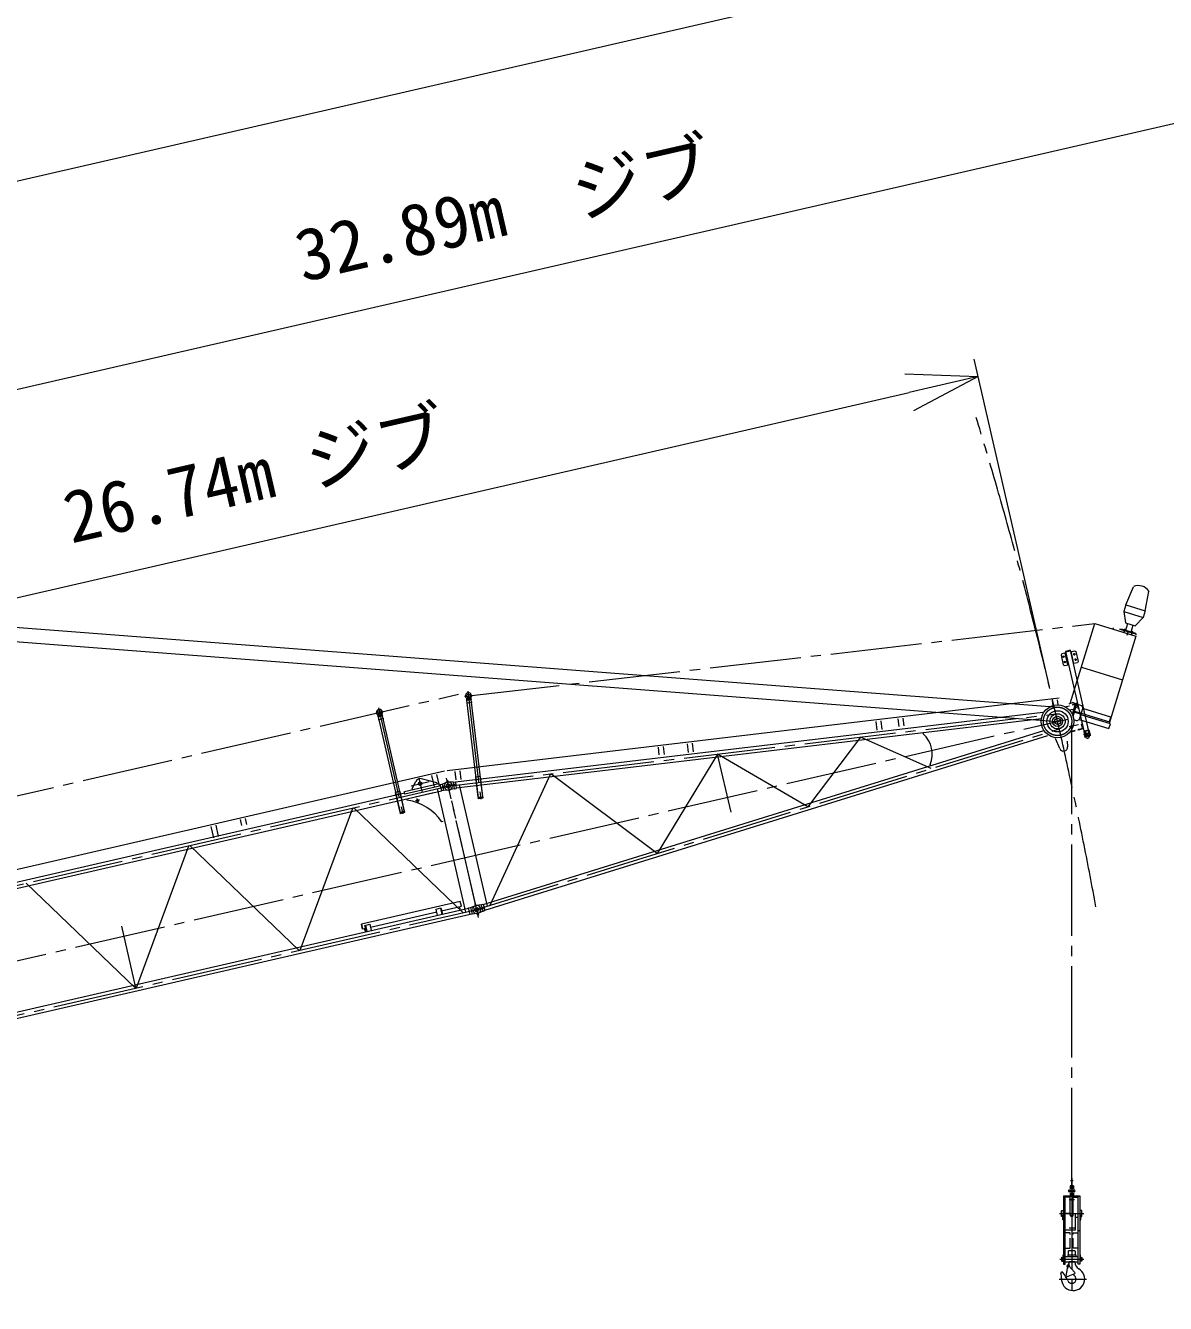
# Model space of a CAD drawing. Units: millimetres, scale not verified. Extents: x -30277 to 30315, y -43443 to 47718.
# Drawn here: x -7846 to 3399, y 17055 to 29659 of the extents above; entities that cross this region are included whole.
import ezdxf
from ezdxf.enums import TextEntityAlignment as Align

# ---------------------------------------------------------------- set-up
doc = ezdxf.new("R2010")
doc.units = ezdxf.units.MM
doc.header["$LTSCALE"] = 100
doc.linetypes.add('CHAIN2', pattern=[12, 9, -1, 1, -1])
for name, color, linetype, lineweight in [('0-1_10 常用実線', 3, 'Continuous', 18), ('0-3_12 常用一点鎖線', 3, 'CHAIN2', 18), ('0-5_05 寸法', 7, 'Continuous', 18)]:
    doc.layers.add(name, color=color, linetype=linetype, lineweight=lineweight)
doc.styles.add('ＭＳ ゴシック', font='')
doc.styles.get('ＭＳ ゴシック').set_extended_font_data('MS Gothic')

msp = doc.modelspace()

# ---------------------------------------------------------------- linework, layer by layer
at = {"layer": '0-1_10 常用実線'}
for p, q in [((-24539.5, 24993), (2345.6, 22936)), ((-24550.1, 24854.4), (2335.3, 22796.3)), ((3007.4, 23944.2), (3084.2, 24124.7)), ((3198.6, 23885.7), (3236.2, 24078.1)), ((3007.4, 23944.2), (2987.5, 23879.2)), ((2987.5, 23879.2), (3178.7, 23820.6)), ((3007.4, 23944.3), (3198.6, 23885.7)), ((3178.7, 23820.6), (3101.3, 23738.7)), ((3198.6, 23885.7), (3178.7, 23820.6)), ((2460.8, 22972.9), (2702.5, 23761)), ((2702.5, 23761), (3106.7, 23637)), ((2846.3, 23718.4), (2846.3, 23712.4)), ((2884.8, 23718.4), (2884.8, 23712.4)), ((2959.5, 23702.7), (2961.8, 23710.3)), ((2959.5, 23702.7), (3102.9, 23658.7)), ((2961.8, 23710.3), (3105.2, 23666.3)), ((3006.8, 23696.5), (3026.7, 23761.5)), ((3060.3, 23680.1), (3080.2, 23745.1)), ((3106.7, 23637), (2842.8, 22776.6)), ((3102.9, 23658.7), (3105.2, 23666.3)), ((3110.7, 23650), (3112.5, 23655.7)), ((2376.6, 23462.7), (2369.1, 23450.7)), ((2369.1, 23450.7), (2391.6, 23353.2)), ((2415.6, 23471.6), (2376.6, 23462.7)), ((2436.7, 23353.3), (2409.8, 23470.3)), ((2461.1, 23497), (2412.4, 23485.8)), ((2412.4, 23485.8), (2592.7, 22701.7)), ((2413.4, 23481.4), (2462.1, 23492.6)), ((2641.4, 22712.9), (2461.1, 23497)), ((2464.4, 23482.8), (2503.3, 23491.8)), ((2497.1, 23367.2), (2470.2, 23484.2)), ((2503.3, 23491.8), (2515.3, 23484.3)), ((2515.3, 23484.3), (2537.7, 23386.8)), ((2391.6, 23353.2), (2403.5, 23345.7)), ((2403.5, 23345.7), (2442.5, 23354.7)), ((2530.2, 23374.9), (2491.3, 23365.9)), ((2537.7, 23386.8), (2530.2, 23374.9)), ((2570.5, 23330.8), (2974.8, 23206.8)), ((2349.9, 23024.3), (-3687.6, 22306.8)), ((-3454.2, 23020.5), (-3492, 23016)), ((-3491.6, 23012), (-3492, 23016)), ((-3376.6, 22042.8), (-3490.9, 23006)), ((-3488, 23016.4), (-3487.4, 23027.6)), ((-3458.2, 23020), (-3461.4, 23030.7)), ((-3454.2, 23020.5), (-3453.7, 23016.5)), ((-3453, 23010.5), (-3338.7, 22047.3)), ((2291.2, 22951.9), (2285.2, 23002.9)), ((2340.9, 22957.8), (2334.8, 23008.8)), ((2404.6, 22939.6), (2453.6, 22950.9)), ((2449.3, 22967.8), (2480.7, 22981.8)), ((2511.3, 22972.4), (2479.4, 22868.5)), ((2518.9, 22970.1), (2480.7, 22981.8)), ((2529.9, 22974.6), (2481.2, 22963.4)), ((2481.2, 22963.4), (2481.5, 22961.9)), ((2484.4, 22857.5), (2518.9, 22970.1)), ((2486.9, 22958.6), (2519.1, 22966)), ((2488.9, 22845), (2526.6, 22967.7)), ((2526.9, 22961.1), (2534.3, 22928.9)), ((-4329.7, 22859.6), (-4366.8, 22851)), ((-4365.9, 22847.1), (-4366.8, 22851)), ((-4147.2, 21895.9), (-4364.6, 22841.3)), ((-4362.9, 22851.9), (-4363.5, 22863.1)), ((-4333.6, 22858.6), (-4338, 22868.9)), ((-4329.7, 22859.6), (-4328.8, 22855.7)), ((-4327.5, 22849.8), (-4110.1, 21904.5)), ((2190.9, 22884.8), (-3604.1, 22197.3)), ((2175.5, 22822.1), (-3596.9, 22137.2)), ((770.8, 22746.1), (761.8, 22821.9)), ((820.5, 22752), (811.5, 22827.8)), ((2506.3, 22917.9), (2453.7, 22905.8)), ((2524.6, 22801), (2549.6, 22814.2)), ((2541.1, 22925.9), (2539.7, 22925.5)), ((2584.7, 22928.9), (2549.6, 22814.2)), ((2549.6, 22814.2), (2841.2, 22724.8)), ((2855.8, 22772.6), (2564.2, 22862)), ((-3332.2, 20991.3), (2199.8, 22707.8)), ((556, 22711), (545.9, 22796.2)), ((605.6, 22716.9), (595.5, 22802.1)), ((2542.2, 22761.9), (2450.3, 22740.8)), ((2461.5, 22692.1), (2510.2, 22703.3)), ((2466, 22699.3), (2509.2, 22709.2)), ((2510.2, 22703.3), (2467.3, 22693.4)), ((2524.6, 22801), (2495.8, 22809.8)), ((2539.4, 22710), (2539.1, 22711.5)), ((2588.2, 22721.2), (2539.4, 22710)), ((2542.5, 22716.9), (2574.6, 22724.3)), ((2579.5, 22732.1), (2572.1, 22764.2)), ((2577, 22769.9), (2575.5, 22769.6)), ((2575.5, 22769.6), (2577, 22769.9)), ((2577, 22769.9), (2588.2, 22721.2)), ((2595.6, 22702.4), (2592.7, 22701.7)), ((2595.6, 22702.4), (2644.3, 22713.6)), ((2595.9, 22700.9), (2595.6, 22702.4)), ((2596.9, 22696.6), (2625.2, 22703.1)), ((2608.1, 22647.8), (2596.9, 22696.6)), ((2633.5, 22705), (2601.3, 22697.6)), ((2648.7, 22667.9), (2641.3, 22700.1)), ((2641.3, 22700.1), (2651, 22657.7)), ((2644.3, 22713.6), (2655.5, 22664.9)), ((2841.2, 22724.8), (2855.8, 22772.6)), ((-3314.3, 20933.6), (2239.6, 22656.8)), ((-1305, 22490.2), (-1315.1, 22575.1)), ((-1255.3, 22496.1), (-1265.4, 22581)), ((1006.4, 22683.4), (1008.7, 22673.6)), ((2356.1, 22527.8), (2314.9, 22628.6)), ((2429.4, 22602.6), (2433.1, 22545.5)), ((2653.3, 22674.6), (2647.4, 22673.3)), ((2655.5, 22664.9), (2654.1, 22664.5)), ((-1593.8, 22465.2), (-1602.8, 22541)), ((-1544.1, 22471), (-1553.1, 22546.9)), ((-886.2, 21900.1), (-1018.1, 22473.7)), ((-3546.9, 22224.2), (-3556.9, 22308.7)), ((1078.4, 22370.3), (1080.7, 22360.6)), ((-3713.5, 22303.5), (-10428.3, 20759.6)), ((-4033.3, 22132.5), (-3996.9, 22204.4)), ((-3789.6, 22188.5), (-3938.9, 22230.1)), ((-3811.5, 22149.6), (-3837.1, 22261.1)), ((-3789.6, 22188.5), (-3787.4, 22178.8)), ((-3762.8, 22160.8), (-3788.4, 22272.3)), ((-3736, 22178.3), (-3689, 22195.9)), ((-3624.3, 22197.7), (-3674.4, 22198.4)), ((-3624.3, 22197.7), (-3604.4, 22200)), ((-3615.6, 22132.3), (-3623.4, 22197.8)), ((-3596.5, 22218.3), (-3606.6, 22302.8)), ((-3604.4, 22200), (-3596.6, 22134.5)), ((-3357.7, 22251.5), (-3405.9, 22245.7)), ((-3405.9, 22245.7), (-3382.4, 22047.1)), ((-3334.1, 22052.9), (-3357.7, 22251.5)), ((-2668.1, 22277.9), (-3265.6, 20980.3)), ((-1613.4, 21493), (-2664.2, 22278.4)), ((-10333.2, 20658.5), (-4105.7, 22090.4)), ((-10319.6, 20599.6), (-3741.3, 22112.1)), ((-4150.9, 22105.4), (-4198.3, 22094.5)), ((-4198.3, 22094.5), (-4153.5, 21899.6)), ((-4106.1, 21910.5), (-4150.9, 22105.4)), ((-4084.4, 22033.3), (-3821.2, 22093.8)), ((-4033.3, 22132.5), (-4031, 22122.7)), ((-3502.1, 20915.6), (-3782.2, 22133.8)), ((-3764.6, 22168.9), (-3754.9, 22171.1)), ((-3755.5, 22173.8), (-3736, 22178.3)), ((-3740.7, 22109.5), (-3755.5, 22173.8)), ((-3736, 22178.3), (-3721.2, 22113.9)), ((-3616.5, 22132.1), (-3665, 22119.7)), ((-3616.5, 22132.1), (-3596.6, 22134.5)), ((-3289.5, 20972.9), (-3565.1, 22171.5)), ((-5135, 20540.1), (-4617.4, 21941.7)), ((-4606.7, 21944.2), (-3528.4, 20909.5)), ((-4081, 22018.7), (-4084.4, 22033.3)), ((-3382.4, 22047.1), (-3334.1, 22052.9)), ((-3338.7, 22047.3), (-3376.6, 22042.8)), ((-5710.7, 21769.2), (-5724, 21827.3)), ((-5662, 21780.4), (-5675.3, 21838.5)), ((-4153.5, 21899.6), (-4106.1, 21910.5)), ((-4110.1, 21904.5), (-4147.2, 21895.9)), ((-3724.8, 21808.1), (-3739.4, 21804.8)), ((-5989.9, 21648.7), (-6015.5, 21760.2)), ((-5941.2, 21659.9), (-5966.8, 21771.4)), ((-6751.8, 20168.4), (-6234.2, 21570)), ((-6223.5, 21572.5), (-5145.7, 20537.7)), ((-7840.3, 21200.7), (-6762.5, 20165.9)), ((-10053.1, 19440.3), (-3474.8, 20952.9)), ((-3557.1, 21020.9), (-4531.7, 20796.8)), ((-3781.7, 20882.3), (-3796.3, 20945.4)), ((-3753.4, 20955.3), (-3738.9, 20892.2)), ((-3740.8, 20927.4), (-3545.9, 20972.2)), ((-3565.4, 20967.7), (-3560, 20944.3)), ((-3560, 20944.3), (-3564.3, 20937.4)), ((-3545.9, 20972.2), (-3557.1, 21020.9)), ((-3475.4, 20955.6), (-3455.9, 20960.1)), ((-3460.6, 20891.3), (-3475.4, 20955.6)), ((-3455.9, 20960.1), (-3408.9, 20977.7)), ((-3455.9, 20960.1), (-3441.1, 20895.7)), ((-3352.1, 20988), (-3401.6, 20979.7)), ((-3332.6, 20925), (-3378.1, 20903.9)), ((-3331.7, 20925.3), (-3351.3, 20988.3)), ((-3332.6, 20925), (-3313.5, 20930.9)), ((-10039.5, 19381.4), (-3461.2, 20893.9)), ((-4520.5, 20748.1), (-4531.7, 20796.8)), ((-4520.5, 20748.1), (-4531.7, 20796.8)), ((-4531.7, 20796.8), (-4520.5, 20748.1)), ((-4442.5, 20766), (-3789.5, 20916.2)), ((-3441.1, 20895.7), (-3460.6, 20891.3)), ((-3391.2, 20900.4), (-3441.1, 20895.7)), ((-6757.1, 20167.1), (-6897.2, 20776.2)), ((-4491.2, 20754.8), (-4520.5, 20748.1)), ((-4495.6, 20729.2), (-4501, 20752.6)), ((-4497.9, 20784.1), (-4449.2, 20795.3)), ((-4483.4, 20721), (-4497.9, 20784.1)), ((-4488.7, 20724.9), (-4495.6, 20729.2)), ((-4492.1, 20785.4), (-4477.6, 20722.3)), ((-4449.2, 20795.3), (-4434.7, 20732.2)), ((2449.9, 18173.9), (2499.9, 18173.9)), ((2449.9, 18157.9), (2499.9, 18157.9)), ((2462.4, 18215.9), (2462.4, 18183.9)), ((2477.9, 18270.9), (2471.9, 18270.9)), ((2477.9, 18260.9), (2471.9, 18260.9)), ((2487.4, 18183.9), (2487.4, 18215.9)), ((2491.9, 18215.9), (2491.9, 18183.9)), ((2394.9, 18115.9), (2394.9, 17441.4)), ((2394.9, 18115.9), (2554.9, 18115.9)), ((2554.9, 18111.4), (2394.9, 18111.4)), ((2410.9, 17441.4), (2410.9, 18111.4)), ((2460.9, 18102.9), (2410.9, 18102.9)), ((2457.9, 18147.9), (2457.9, 18115.9)), ((2460.9, 17926.4), (2460.9, 18102.9)), ((2462.4, 18147.9), (2462.4, 18115.9)), ((2467.3, 18079.9), (2466.9, 18081.1)), ((2482.9, 18081.1), (2482.5, 18079.9)), ((2487.4, 18115.9), (2487.4, 18147.9)), ((2488.9, 18102.9), (2538.9, 18102.9)), ((2488.9, 17926.4), (2488.9, 18102.9)), ((2491.9, 18147.9), (2491.9, 18115.9)), ((2538.9, 17441.4), (2538.9, 18111.4)), ((2554.9, 18115.9), (2554.9, 17441.4)), ((2376.9, 17911.4), (2373.9, 17913.1)), ((2376.9, 17971.4), (2394.9, 17971.4)), ((2376.9, 17911.4), (2376.9, 17971.4)), ((2384.9, 17911.4), (2376.9, 17911.4)), ((2384.9, 17921.4), (2384.9, 17911.4)), ((2394.9, 17921.4), (2384.9, 17921.4)), ((2385.9, 17879.4), (2385.9, 17921.4)), ((2460.9, 17941.4), (2410.9, 17941.4)), ((2488.9, 17941.4), (2538.9, 17941.4)), ((2510.9, 17779.9), (2510.9, 17941.4)), ((2554.9, 17921.4), (2564.9, 17921.4)), ((2554.9, 17921.4), (2554.9, 17879.4)), ((2563.9, 17921.4), (2554.9, 17921.4)), ((2563.9, 17879.4), (2563.9, 17921.4)), ((2564.9, 17921.4), (2564.9, 17911.4)), ((2564.9, 17911.4), (2572.9, 17911.4)), ((2572.9, 17911.4), (2572.9, 17971.4)), ((2572.9, 17911.4), (2575.9, 17913.1)), ((2575.9, 17913.1), (2575.9, 17969.6)), ((2394.9, 17879.4), (2385.9, 17879.4)), ((2394.9, 17771.4), (2410.9, 17771.4)), ((2410.9, 17779.9), (2510.9, 17779.9)), ((2554.9, 17771.4), (2538.9, 17771.4)), ((2554.9, 17879.4), (2563.9, 17879.4)), ((2460.9, 17751.4), (2410.9, 17751.4)), ((2460.9, 17735), (2460.9, 17751.4)), ((2460.9, 17601.4), (2460.9, 17697.8)), ((2488.9, 17735), (2488.9, 17751.4)), ((2488.9, 17751.4), (2538.9, 17751.4)), ((2488.9, 17601.4), (2488.9, 17697.8)), ((2388.9, 17505.4), (2388.9, 17535.4)), ((2388.9, 17535.4), (2394.9, 17535.4)), ((2410.9, 17601.4), (2460.9, 17601.4)), ((2434.9, 17536.4), (2514.9, 17536.4)), ((2434.9, 17536.4), (2434.9, 17517.4)), ((2444.9, 17577.4), (2439.9, 17572.4)), ((2439.9, 17572.4), (2439.9, 17536.4)), ((2444.9, 17577.4), (2504.9, 17577.4)), ((2538.9, 17601.4), (2488.9, 17601.4)), ((2504.9, 17577.4), (2509.9, 17572.4)), ((2509.9, 17572.4), (2509.9, 17536.4)), ((2514.9, 17536.4), (2514.9, 17517.4)), ((2560.9, 17535.4), (2554.9, 17535.4)), ((2560.9, 17505.4), (2560.9, 17535.4)), ((2374.9, 17508.4), (2377.9, 17511.4)), ((2374.9, 17508.4), (2374.9, 17474.4)), ((2374.9, 17474.4), (2377.9, 17471.4)), ((2378.3, 17511.4), (2377.9, 17511.4)), ((2377.9, 17511.4), (2377.9, 17471.4)), ((2377.9, 17471.4), (2386.9, 17471.4)), ((2386.9, 17471.4), (2386.9, 17509.1)), ((2386.9, 17505.4), (2394.9, 17505.4)), ((2386.9, 17477.4), (2394.9, 17477.4)), ((2394.9, 17511.4), (2394.9, 17471.4)), ((2394.9, 17441.4), (2410.9, 17441.4)), ((2537.9, 17516.4), (2411.9, 17516.4)), ((2411.9, 17466.4), (2537.9, 17466.4)), ((2432, 17423.6), (2416.2, 17319.8)), ((2434.9, 17517.4), (2514.9, 17517.4)), ((2440.9, 17516.4), (2440.9, 17517.4)), ((2504.9, 17464.4), (2444.9, 17464.4)), ((2501.2, 17363.7), (2445.9, 17427.6)), ((2508.9, 17516.4), (2508.9, 17517.4)), ((2554.9, 17441.4), (2538.9, 17441.4)), ((2554.9, 17511.4), (2554.9, 17471.4)), ((2562.9, 17505.4), (2554.9, 17505.4)), ((2562.9, 17477.4), (2554.9, 17477.4)), ((2562.9, 17471.4), (2562.9, 17509.1)), ((2571.9, 17471.4), (2562.9, 17471.4)), ((2571.5, 17511.4), (2571.9, 17511.4)), ((2571.9, 17511.4), (2571.9, 17471.4)), ((2574.9, 17508.4), (2571.9, 17511.4)), ((2574.9, 17474.4), (2571.9, 17471.4)), ((2574.9, 17508.4), (2574.9, 17474.4)), ((2416.2, 17319.8), (2422.1, 17318.9)), ((2422.1, 17318.9), (2506, 17351.6)), ((2501.2, 17363.7), (2506, 17351.6))]:
    msp.add_line(p, q, dxfattribs=at)
for points in [[(2987.5, 23879.2), (3005.7, 23768), (3101.3, 23738.7)], [(3112.5, 23655.7), (2949.9, 23705.6), (2948.2, 23699.9)], [(2518.9, 22970.1), (2571.5, 22953.9), (2584.7, 22928.9)], [(2539.7, 22925.5), (2541.1, 22925.9), (2529.9, 22974.6)], [(2502.2, 22888.4), (2559.6, 22870.8), (2561.3, 22876.5), (2504, 22894.1)], [(2568.6, 22876.4), (2847.2, 22790.9), (2861.9, 22838.7), (2583.3, 22924.2)], [(1087.5, 22331), (390.3, 22640.8), (-128.9, 21953.6), (-1018.1, 22473.7), (-1613.4, 21493)], [(-3671.3, 22118.6), (-3721.2, 22113.9), (-3740.7, 22109.5)], [(-3796.3, 20945.4), (-3747.5, 20956.6), (-3733, 20893.5)], [(-3352.1, 20988), (-3333, 20994), (-3313.5, 20930.9)], [(2477.9, 18215.9), (2477.9, 18280.9), (2471.9, 18280.9), (2471.9, 18215.9)], [(2491.9, 18215.9), (2457.9, 18215.9), (2457.9, 18183.9)], [(2373.9, 17913.1), (2373.9, 17969.6), (2376.9, 17971.4)], [(2385.9, 17921.4), (2394.9, 17921.4), (2394.9, 17879.4)], [(2515.9, 17906.4), (2537.9, 17906.4), (2537.9, 17935.4)], [(2575.9, 17969.6), (2572.9, 17971.4), (2554.9, 17971.4)]]:
    msp.add_lwpolyline(points, dxfattribs=at)
for points in [[(-3447.8, 23017.2), (-3497.5, 23011.3), (-3496.8, 23005.3), (-3447.1, 23011.2)], [(-4323, 22857), (-4371.7, 22845.8), (-4370.4, 22839.9), (-4321.7, 22851.1)], [(-4109, 22104.8), (-3767.9, 22183.2), (-3761.6, 22156), (-4102.7, 22077.5)], [(-3332.8, 22048), (-3382.5, 22042.1), (-3381.8, 22036.1), (-3332.1, 22042)], [(-4104.3, 21905.8), (-4153, 21894.6), (-4151.7, 21888.8), (-4103, 21900)]]:
    msp.add_lwpolyline(points, close=True, dxfattribs=at)
for centre, radius in [((2500.9, 23457.9), 6), ((2393.7, 23433.2), 6), ((2406, 23379.6), 6), ((2513.2, 23404.3), 6), ((-3476.7, 23048), 17.5), ((2334.9, 22796.4), 161.5), ((-4355, 22884.5), 17.5), ((2334.9, 22796.4), 105), ((2334.9, 22796.4), 75), ((2334.9, 22796.4), 50), ((2334.9, 22796.4), 30), ((2317.8, 22792.5), 4.35), ((2351.9, 22800.3), 4.35), ((2629.6, 22652.8), 10), ((-3952.3, 22181.9), 17.5), ((-3675, 22158.4), 20), ((-3675, 22158.4), 20), ((-3977.9, 22016.7), 10), ((-3394.9, 20940.2), 20), ((-3394.9, 20940.2), 20), ((2474.9, 18080.4), 6), ((2439.9, 17422.4), 4)]:
    msp.add_circle(centre, radius, dxfattribs=at)
for centre, radius, start, end in [((3132.5, 24011), 124.5, 32.88455, 113.02379), ((-3476.7, 23048), 30, 305.35406, 248.17806), ((-3467.8, 22973.4), 57.6, 83.66256, 109.87006), ((2485.9, 22962.9), 4.5, 192.94899, 282.94899), ((2520.5, 22959.6), 6.5, 12.94899, 102.94899), ((-4355, 22884.5), 30, 311.53699, 254.36099), ((-4338.2, 22811.3), 57.6, 89.84549, 116.05299), ((2538.6, 22929.9), 4.5, 192.94899, 282.94899), ((2543.5, 22712.5), 4.5, 102.94899, 192.94899), ((2576.5, 22765.2), 4.5, 102.94899, 192.94899), ((2573.2, 22730.6), 6.5, 282.94899, 12.94899), ((2600.3, 22701.9), 4.5, 192.94899, 282.94899), ((2634.9, 22698.6), 6.5, 12.94899, 102.94899), ((831.9, 22473.3), 267.2, 337.32553, 48.57246), ((2629.6, 22652.8), 22, 192.94899, 12.94899), ((2653, 22668.9), 4.5, 192.94899, 282.94899), ((2393.2, 22543), 40, 202.25937, 3.63862), ((-3952.3, 22181.9), 50, 74.44193, 153.19004), ((-3675, 22158.4), 40, 89.14803, 284.3841), ((-3675, 22158.4), 40, 275.33096, 110.56703), ((-4153, 21523.9), 500, 34.17995, 81.71803), ((-3394.9, 20940.2), 40, 99.62011, 294.85618), ((-3394.9, 20940.2), 40, 275.33096, 110.56703), ((2449.9, 18165.9), 8, 90, 270), ((2499.9, 18165.9), 8, 270, 90), ((2474.9, 18082.4), 8, 198, 342), ((2474.9, 17926.4), 14, 180, 0), ((2488.4, 17296.4), 114, 176.68454, 61.06036), ((2439.9, 17422.4), 10, 119.26295, 209.03005), ((2439.9, 17422.4), 8, 40.8795, 171.35276), ((2425.2, 17448.5), 20, 299.26254, 3.4967), ((2624.9, 17460.7), 180, 178.8442, 191.53576), ((2579.8, 17461.8), 75, 178.01299, 241.06038), ((2378.9, 17354.9), 11.5, 33.76796, 196.02957), ((2180.9, 17301), 193.7, 0.58228, 15.17559), ((2110.6, 17145.4), 351.9, 22.5555, 37.83566), ((2474.9, 17296.4), 42.5, 202.07229, 47.6242), ((2624.9, 17460.7), 180, 220.18562, 227.62396)]:
    msp.add_arc(centre, radius, start, end, dxfattribs=at)
at = {"layer": '0-3_12 常用一点鎖線'}
for p, q in [((-3476.7, 23048), (2702.5, 23761)), ((2998.7, 23707.4), (2989.3, 23676.8)), ((2995.8, 23697.8), (2990.6, 23680.9)), ((3020.6, 23646.3), (3034.1, 23690.2)), ((3073.1, 23684.6), (3063.7, 23654)), ((3070.4, 23676), (3064.9, 23658.1)), ((2396.1, 23422.9), (2391.3, 23443.6)), ((2511.3, 23460.3), (2490.5, 23455.5)), ((2503.3, 23447.5), (2498.5, 23468.3)), ((2404.1, 23435.6), (2383.3, 23430.9)), ((2416.4, 23382), (2395.6, 23377.3)), ((2408.4, 23369.3), (2403.6, 23390)), ((2523.6, 23406.7), (2502.8, 23401.9)), ((2515.6, 23393.9), (2510.8, 23414.7)), ((-3482, 23092.7), (-3355.8, 22029.6)), ((-14295.6, 20598.9), (-3575.3, 23063.8)), ((-3516.4, 23043.3), (-3436.9, 23052.7)), ((-3439.6, 22981.9), (-3497.3, 22975.1)), ((2497.1, 22945.4), (2525.1, 22936.8)), ((-4394, 22875.6), (-4316, 22893.5)), ((-4311, 22822.8), (-4367.6, 22809.8)), ((-4365.1, 22928.4), (-4125.2, 21885.1)), ((-3732.2, 22151.6), (2318.1, 22869.5)), ((2130.3, 22749.3), (2435.2, 22819.4)), ((2363.8, 22670.7), (2306, 22922.1)), ((2358, 22696.1), (2307, 22917.5)), ((-23725.1, 16804.4), (2334.9, 22796.4)), ((-3449.9, 20923.2), (2351.7, 22723.3)), ((2316.3, 22799), (2319.4, 22785.9)), ((2350.4, 22806.9), (2353.5, 22793.7)), ((2362.8, 22675), (2358, 22696.1)), ((2474.9, 18280.9), (2474.9, 22796.4)), ((2607.4, 22691), (2617, 22649.6)), ((2591.5, 22665.5), (2656.1, 22680.4)), ((2596.6, 22645.2), (2662.5, 22660.3)), ((2630.9, 22682.8), (2634.5, 22667.2)), ((-4040.6, 22161.6), (-3864, 22202.2)), ((-3964.6, 22235.5), (-3932, 22093.6)), ((-3377, 20862.5), (-3692.9, 22236.2)), ((-3681.8, 22215.6), (-3668.2, 22101.2)), ((-3346.1, 22227.7), (-3411.6, 22219.9)), ((-17124.1, 19066.1), (-3675, 22158.4)), ((-4136.8, 22083), (-4201.2, 22068.2)), ((-3597.2, 22176.3), (-3748.1, 22141.6)), ((-3394.9, 20940.2), (-3675, 22158.4)), ((-3958.4, 22021.2), (-3997.4, 22012.2)), ((-3973.4, 21997.2), (-3982.4, 22036.2)), ((-16921.7, 17830), (-3317.1, 20958.1)), ((-3412, 20995.2), (-3377.8, 20885.2)), ((2474.9, 18290.9), (2474.9, 17164.4)), ((2487.9, 18265.9), (2461.9, 18265.9)), ((2448.9, 18080.4), (2500.9, 18080.4)), ((2354.9, 17941.4), (2594.9, 17941.4)), ((2448.9, 17802.4), (2500.9, 17802.4)), ((2356.9, 17491.4), (2592.9, 17491.4)), ((2454.9, 17422.4), (2424.7, 17422.4)), ((2439.9, 17402.9), (2439.9, 17440.3)), ((2349.4, 17296.4), (2620.4, 17296.4))]:
    msp.add_line(p, q, dxfattribs=at)
for centre, radius in [((2334.9, 22796.4), 140), ((2612.2, 22670.3), 12.9)]:
    msp.add_circle(centre, radius, dxfattribs=at)
msp.add_arc((-39725.1, 13136.6), 43155, 10.45557, 17.05274, dxfattribs=at)
at = {"layer": '0-5_05 寸法'}
for p, q in [((10974.5, 32466), (-24721, 24267.3)), ((-24273.1, 22316.7), (6422.4, 29367.9)), ((2256.5, 23137.5), (1513.6, 26368.4)), ((1552.8, 26197.9), (870.6, 26041)), ((-23825, 20362.8), (870.6, 26041))]:
    msp.add_line(p, q, dxfattribs=at)
msp.add_lwpolyline([(828.6, 26223.8), (1552.8, 26197.9), (912.6, 25858.2)], dxfattribs=at)

# ---------------------------------------------------------------- texts
at = {"layer": '0-5_05 寸法', "style": 'ＭＳ ゴシック'}
for s, rotation, p in [('32.89m\u3000ジブ', 12.937, (-5079.3, 26977.2)), ('26.74m ジブ', 12.949, (-7362.1, 24399.5))]:
    msp.add_text(s, height=513.2, rotation=rotation, dxfattribs=at).set_placement(p, align=Align.BOTTOM_LEFT)

doc.saveas('drawing.dxf')
